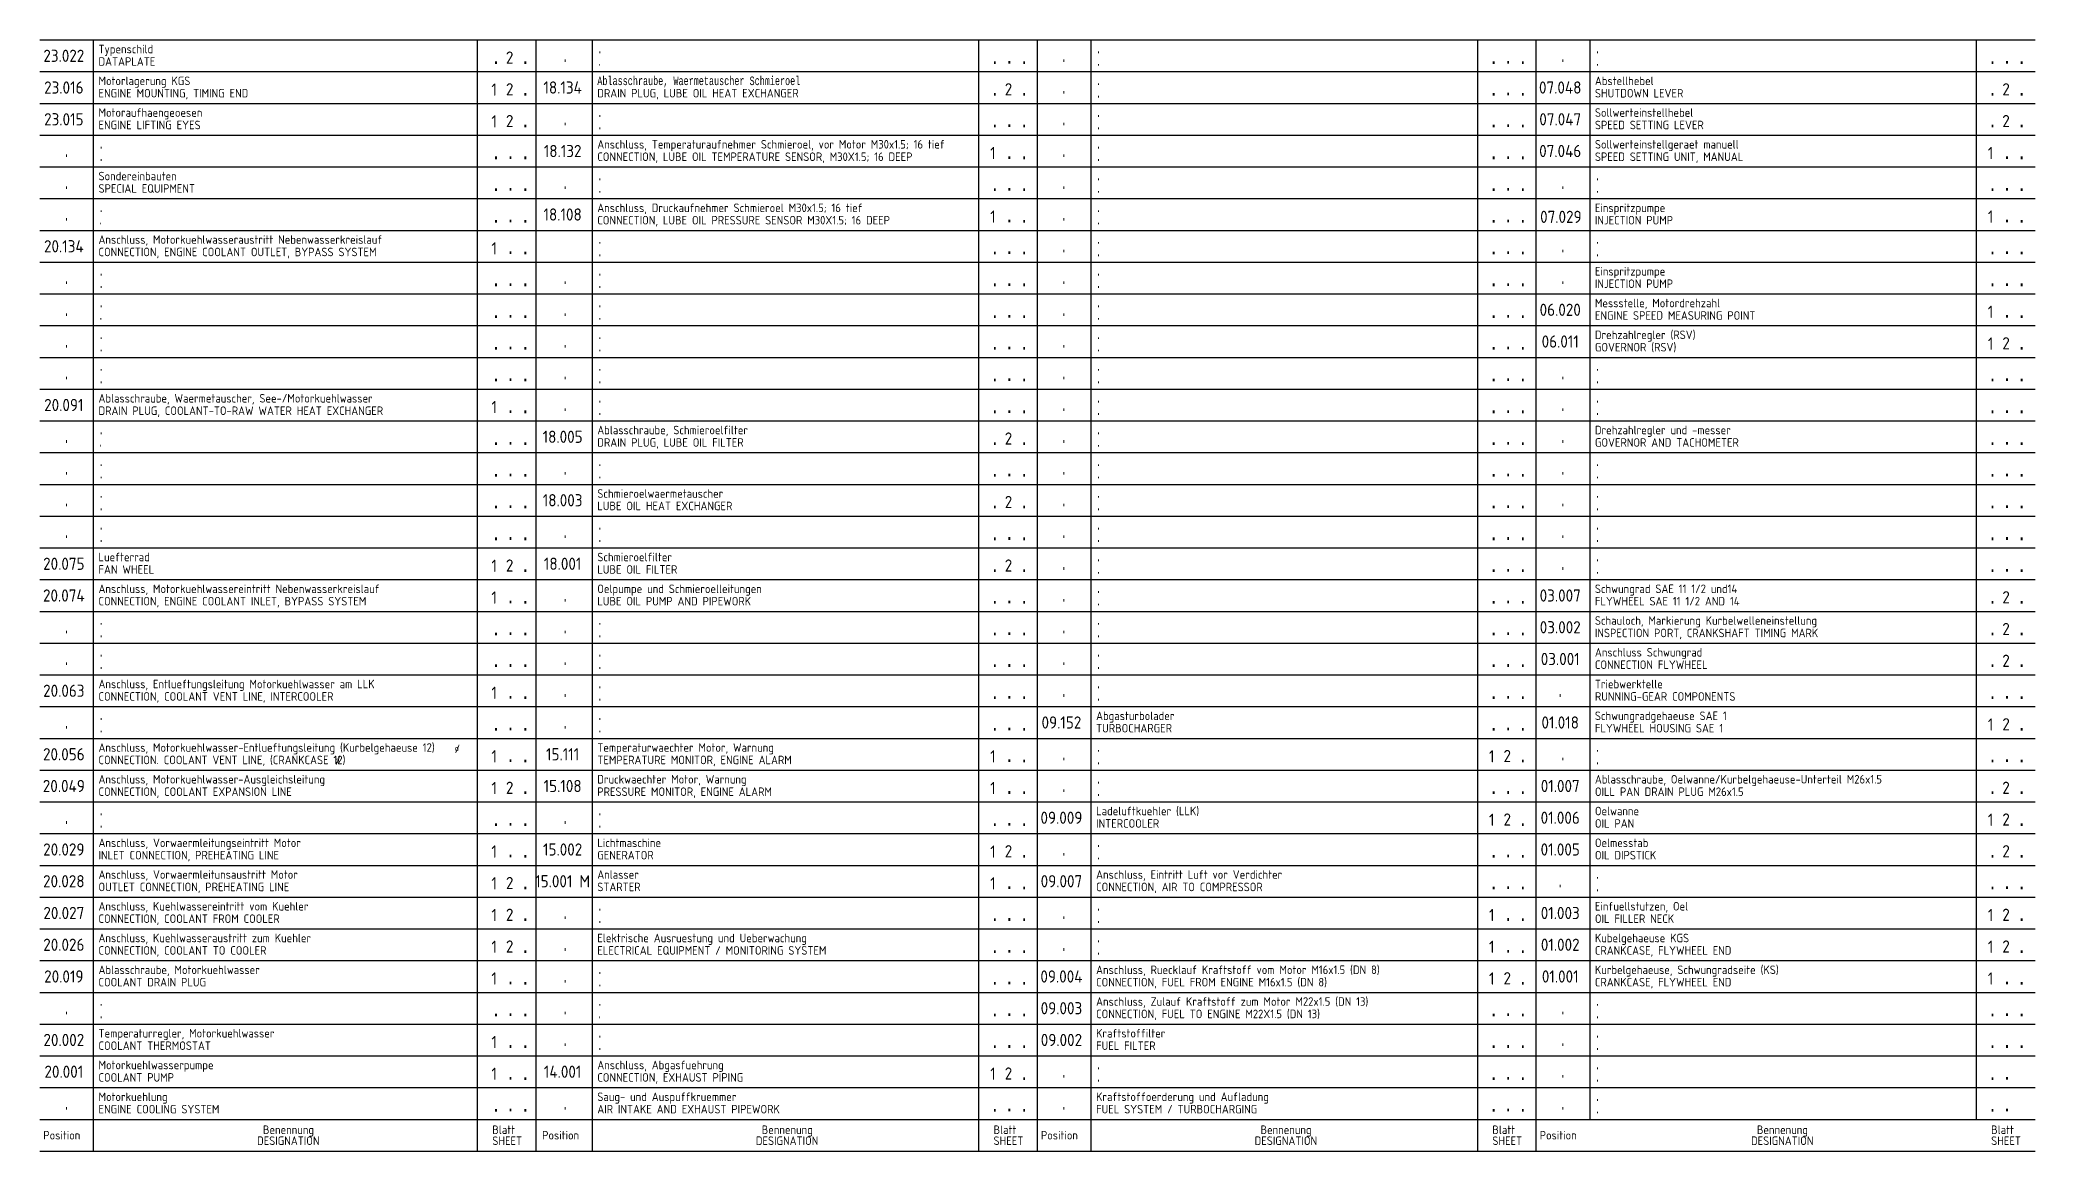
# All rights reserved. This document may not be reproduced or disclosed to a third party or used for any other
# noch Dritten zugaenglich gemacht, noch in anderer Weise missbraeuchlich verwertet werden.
# Model space of a CAD drawing. Extents: x 108 to 925, y 113 to 568.
import ezdxf
from ezdxf.enums import TextEntityAlignment as Align

# ---------------------------------------------------------------- set-up
doc = ezdxf.new("R2010")
doc.units = 0
for name, color, linetype in [('LISTE-0', 7, 'CONTINUOUS'), ('LISTE-1', 14, 'CONTINUOUS'), ('LISTE-6', 2, 'CONTINUOUS')]:
    doc.layers.add(name, color=color, linetype=linetype)
doc.styles.add('MONOTXT', font='monotxt')
doc.styles.get("Standard").update_dxf_attribs({"font": 'geniso.shx'})

msp = doc.modelspace()

# ---------------------------------------------------------------- linework, layer by layer
at = {"layer": 'LISTE-0'}
for p, q in [((311.67264, 112.833826), (311.67264, 567.833826)), ((516.92264, 112.833826), (516.92264, 567.833826)), ((721.17264, 112.833826), (721.17264, 567.833826)), ((108.42264, 125.833826), (721.17264, 125.833826)), ((721.17264, 125.833826), (925.42264, 125.833826)), ((108.42264, 112.833826), (721.17264, 112.833826)), ((721.17264, 112.833826), (925.42264, 112.833826))]:
    msp.add_line(p, q, dxfattribs=at)
at = {"layer": 'LISTE-1'}
for p, q in [((108.42264, 567.833826), (925.42264, 567.833826)), ((130.42264, 112.833826), (130.42264, 567.833826)), ((287.67264, 112.833826), (287.67264, 567.833826)), ((334.67264, 112.833826), (334.67264, 567.833826)), ((492.92264, 112.833826), (492.92264, 567.833826)), ((538.92264, 112.833826), (538.92264, 567.833826)), ((697.17264, 112.833826), (697.17264, 567.833826)), ((743.17264, 125.833826), (743.17264, 567.833826)), ((901.42264, 125.833826), (901.42264, 567.833826)), ((108.42264, 554.833826), (925.42264, 554.833826)), ((108.42264, 541.833826), (925.42264, 541.833826)), ((108.42264, 528.833826), (925.42264, 528.833826)), ((108.42264, 515.833826), (925.42264, 515.833826)), ((108.42264, 502.833826), (925.42264, 502.833826)), ((108.42264, 489.833826), (925.42264, 489.833826)), ((108.42264, 476.833826), (925.42264, 476.833826)), ((108.42264, 463.833826), (925.42264, 463.833826)), ((108.42264, 450.833826), (925.42264, 450.833826)), ((108.42264, 437.833826), (925.42264, 437.833826)), ((108.42264, 424.833826), (925.42264, 424.833826)), ((108.42264, 411.833826), (925.42264, 411.833826)), ((108.42264, 398.833826), (925.42264, 398.833826)), ((108.42264, 385.833826), (925.42264, 385.833826)), ((108.42264, 372.833826), (925.42264, 372.833826)), ((108.42264, 359.833826), (925.42264, 359.833826)), ((108.42264, 346.833826), (925.42264, 346.833826)), ((108.42264, 333.833826), (925.42264, 333.833826)), ((108.42264, 320.833826), (925.42264, 320.833826)), ((108.42264, 320.833826), (925.42264, 320.833826)), ((108.42264, 307.833826), (925.42264, 307.833826)), ((108.42264, 294.833826), (925.42264, 294.833826)), ((108.42264, 281.833826), (925.42264, 281.833826)), ((108.42264, 268.833826), (925.42264, 268.833826)), ((108.42264, 255.833826), (925.42264, 255.833826)), ((108.42264, 242.833826), (925.42264, 242.833826)), ((108.42264, 229.833826), (925.42264, 229.833826)), ((108.42264, 216.833826), (925.42264, 216.833826)), ((108.42264, 203.833826), (925.42264, 203.833826)), ((108.42264, 190.833826), (925.42264, 190.833826)), ((108.42264, 177.833826), (925.42264, 177.833826)), ((108.42264, 177.833826), (925.42264, 177.833826)), ((108.42264, 177.833826), (925.42264, 177.833826)), ((108.42264, 177.833826), (925.42264, 177.833826)), ((108.42264, 164.833826), (925.42264, 164.833826)), ((108.42264, 151.833826), (925.42264, 151.833826)), ((108.42264, 151.833826), (721.17264, 151.833826)), ((108.42264, 138.833826), (721.17264, 138.833826)), ((108.42264, 138.833826), (925.42264, 138.833826))]:
    msp.add_line(p, q, dxfattribs=at)

# ---------------------------------------------------------------- texts
at = {"layer": 'LISTE-6'}
for s, p in [('23.022', (118.22264, 558.832826)), ('23.016', (118.22264, 545.832826)), ('18.134', (322.47264, 545.832826)), ('07.048', (730.97264, 545.832826)), ('23.015', (118.22264, 532.832826)), ('07.047', (730.97264, 532.832826)), ('18.132', (322.47264, 519.832826)), ('07.046', (730.97264, 519.832826)), ('18.108', (322.47264, 493.832826)), ('07.029', (731.232992, 492.891377)), ('20.134', (118.22264, 480.832826)), ('06.020', (730.97264, 454.832826)), ('06.011', (730.97264, 441.832826)), ('20.091', (118.22264, 415.832826)), ('18.005', (322.47264, 402.832826)), ('18.003', (322.47264, 376.832826)), ('20.075', (118.22264, 350.832826)), ('18.001', (322.47264, 350.832826)), ('20.074', (118.22264, 337.832826)), ('03.007', (730.97264, 337.832826)), ('03.002', (730.97264, 324.832826)), ('03.001', (730.97264, 311.832826)), ('20.063', (118.22264, 298.832826)), ('09.152', (526.72264, 285.832826)), ('01.018', (730.97264, 285.832826)), ('20.056', (118.22264, 272.832826)), ('15.111', (322.47264, 272.832826)), ('20.049', (118.22264, 259.832826)), ('15.108', (322.47264, 259.832826)), ('01.007', (730.97264, 259.832826)), ('09.009', (526.72264, 246.832826)), ('01.006', (730.97264, 246.832826)), ('20.029', (118.22264, 233.832826)), ('15.002', (322.47264, 233.832826)), ('01.005', (730.97264, 233.832826)), ('20.028', (118.22264, 220.833826)), ('15.001 M', (322.47264, 220.832826)), ('09.007', (526.72264, 220.832826)), ('20.027', (118.22264, 207.833826)), ('01.003', (730.97264, 207.832826)), ('20.026', (118.22264, 194.833826)), ('01.002', (730.97264, 194.832826)), ('20.019', (118.22264, 181.833826)), ('09.004', (526.72264, 181.833826)), ('01.001', (730.97264, 181.832826)), ('09.003', (526.72264, 168.833826)), ('20.002', (118.22264, 155.833826)), ('09.002', (526.72264, 155.833826)), ('20.001', (118.22264, 142.833826)), ('14.001', (322.47264, 142.832826))]:
    msp.add_text(s, height=5, dxfattribs=at).set_placement(p, align=Align.CENTER)
for s, height, p in [('Typenschild', 3.5, (132.42264, 562.332826)), ('DATAPLATE', 3.5, (132.42264, 557.252826)), ('2', 5, (299.25364, 558.111826)), ('Motorlagerung KGS', 3.5, (132.42264, 549.332826)), ('ENGINE MOUNTING, TIMING END', 3.5, (132.42264, 544.252826)), ('1', 5, (293.30764, 544.990826)), ('2', 5, (299.25364, 545.111826)), ('DRAIN PLUG, LUBE OIL HEAT EXCHANGER', 3.5, (336.67264, 544.252826)), ('2', 5, (503.50364, 545.111826)), ('Abstellhebel', 3.5, (745.17264, 549.332826)), ('SHUTDOWN LEVER', 3.5, (745.17264, 544.247826)), ('2', 5, (912.00364, 545.111826)), ('Motoraufhaengeoesen', 3.5, (132.42264, 536.332826)), ('Sollwerteinstellhebel', 3.5, (745.17264, 536.332826)), ('ENGINE LIFTING EYES', 3.5, (132.42264, 531.252826)), ('1', 5, (293.30764, 531.990826)), ('2', 5, (299.25364, 532.111826)), ('SPEED SETTING LEVER', 3.5, (745.17264, 531.247826)), ('2', 5, (912.00364, 532.111826)), ('Anschluss, Temperaturaufnehmer Schmieroel, vor Motor M30x1.5; 16 tief', 3.5, (336.67264, 523.332826)), ('1', 5, (497.55764, 518.990826)), ('Sollwerteinstellgeraet manuell', 3.5, (745.17264, 523.332826)), ('1', 5, (906.05764, 518.990826)), ('CONNECTION, LUBE OIL TEMPERATURE SENSOR, M30X1.5; 16 DEEP', 3.5, (336.67264, 518.252826)), ('SPEED SETTING UNIT, MANUAL', 3.5, (745.17264, 518.247826)), ('Sondereinbauten', 3.5, (132.42264, 510.332826)), ('SPECIAL EQUIPMENT', 3.5, (132.42264, 505.252826)), ('Anschluss, Druckaufnehmer Schmieroel M30x1.5; 16 tief', 3.5, (336.67264, 497.332826)), ('Einspritzpumpe', 3.5, (745.17264, 497.332826)), ('CONNECTION, LUBE OIL PRESSURE SENSOR M30X1.5; 16 DEEP', 3.5, (336.67264, 492.252826)), ('1', 5, (497.55764, 492.990826)), ('INJECTION PUMP', 3.5, (745.17264, 492.247826)), ('1', 5, (906.05764, 492.990826)), ('Anschluss, Motorkuehlwasseraustritt Nebenwasserkreislauf', 3.5, (132.42264, 484.332826)), ('CONNECTION, ENGINE COOLANT OUTLET, BYPASS SYSTEM', 3.5, (132.42264, 479.252826)), ('1', 5, (293.30764, 479.990826)), ('Einspritzpumpe', 3.5, (745.17264, 471.332826)), ('INJECTION PUMP', 3.5, (745.17264, 466.247826)), ('Messstelle, Motordrehzahl', 3.5, (745.17264, 458.332826)), ('1', 5, (906.05764, 453.990826)), ('ENGINE SPEED MEASURING POINT', 3.5, (745.17264, 453.247826)), ('Drehzahlregler (RSV)', 3.5, (745.17264, 445.332826)), ('GOVERNOR (RSV)', 3.5, (745.17264, 440.247826)), ('1', 5, (906.05764, 440.990826)), ('2', 5, (912.00364, 441.111826)), ('Ablasschraube, Waermetauscher, See-/Motorkuehlwasser', 3.5, (132.42264, 419.332826)), ('DRAIN PLUG, COOLANT-TO-RAW WATER HEAT EXCHANGER', 3.5, (132.42264, 414.252826)), ('1', 5, (293.30764, 414.990826)), ('Ablasschraube, Schmieroelfilter', 3.5, (336.67264, 406.332826)), ('Drehzahlregler und -messer', 3.5, (745.17264, 406.332826)), ('DRAIN PLUG, LUBE OIL FILTER', 3.5, (336.67264, 401.252826)), ('2', 5, (503.50364, 402.111826)), ('GOVERNOR AND TACHOMETER', 3.5, (745.17264, 401.247826)), ('Schmieroelwaermetauscher', 3.5, (336.67264, 380.332826)), ('LUBE OIL HEAT EXCHANGER', 3.5, (336.67264, 375.252826)), ('2', 5, (503.50364, 376.111826)), ('Luefterrad', 3.5, (132.42264, 354.332826)), ('FAN WHEEL', 3.5, (132.42264, 349.252826)), ('1', 5, (293.30764, 349.990826)), ('2', 5, (299.25364, 350.111826)), ('Schmieroelfilter ', 3.5, (336.67264, 354.332826)), ('LUBE OIL FILTER', 3.5, (336.67264, 349.252826)), ('2', 5, (503.50364, 350.111826)), ('Anschluss, Motorkuehlwassereintritt Nebenwasserkreislauf', 3.5, (132.42264, 341.332826)), ('Oelpumpe und Schmieroelleitungen', 3.5, (336.67264, 341.332826)), ('Schwungrad SAE 11 1/2 und14', 3.5, (745.17264, 341.332826)), ('CONNECTION, ENGINE COOLANT INLET, BYPASS SYSTEM', 3.5, (132.42264, 336.252826)), ('1', 5, (293.30764, 336.990826)), ('LUBE OIL PUMP AND PIPEWORK', 3.5, (336.67264, 336.252826)), ('FLYWHEEL SAE 11 1/2 AND 14', 3.5, (745.17264, 336.247826)), ('2', 5, (912.00364, 337.111826)), ('Schauloch, Markierung Kurbelwelleneinstellung', 3.5, (745.17264, 328.332826)), ('2', 5, (912.00364, 324.111826)), ('Anschluss Schwungrad', 3.5, (745.17264, 315.332826)), ('INSPECTION PORT, CRANKSHAFT TIMING MARK', 3.5, (745.17264, 323.247826)), ('CONNECTION FLYWHEEL', 3.5, (745.17264, 310.247826)), ('2', 5, (912.00364, 311.111826)), ('Anschluss, Entlueftungsleitung Motorkuehlwasser am LLK', 3.5, (132.42264, 302.332826)), ('1', 5, (293.30764, 297.990826)), ('Triebwerktelle', 3.5, (745.17264, 302.332826)), ('CONNECTION, COOLANT VENT LINE, INTERCOOLER', 3.5, (132.42264, 297.252826)), ('RUNNING-GEAR COMPONENTS', 3.5, (745.17264, 297.247826)), ('Abgasturbolader', 3.5, (540.92264, 289.332826)), ('TURBOCHARGER', 3.5, (540.92264, 284.247826)), ('Schwungradgehaeuse SAE 1', 3.5, (745.17264, 289.332826)), ('FLYWHEEL HOUSING SAE 1', 3.5, (745.17264, 284.247826)), ('1', 5, (906.05764, 284.990826)), ('2', 5, (912.00364, 285.111826)), ('Anschluss, Motorkuehlwasser-Entlueftungsleitung (Kurbelgehaeuse 12)', 3.5, (132.42264, 276.332826)), ('Temperaturwaechter Motor, Warnung', 3.5, (336.67264, 276.332826)), ('CONNECTION. COOLANT VENT LINE, (CRANKCASE 12)', 3.5, (132.42264, 271.253826)), ('1', 5, (293.30764, 271.990826)), ('TEMPERATURE MONITOR, ENGINE ALARM', 3.5, (336.67264, 271.252826)), ('1', 5, (497.55764, 271.990826)), ('1', 5, (701.80764, 271.990826)), ('2', 5, (707.75364, 272.111826)), ('Anschluss, Motorkuehlwasser-Ausgleichsleitung', 3.5, (132.42264, 263.332826)), ('CONNECTION, COOLANT EXPANSION LINE', 3.5, (132.42264, 258.253826)), ('1', 5, (293.30764, 258.990826)), ('2', 5, (299.25364, 259.111826)), ('Druckwaechter Motor, Warnung ', 3.5, (336.67264, 263.332826)), ('PRESSURE MONITOR, ENGINE ALARM', 3.5, (336.67264, 258.252826)), ('1', 5, (497.55764, 258.990826)), ('Ablasschraube, Oelwanne/Kurbelgehaeuse-Unterteil M26x1.5', 3.5, (745.17264, 263.332826)), ('OILL PAN DRAIN PLUG M26x1.5', 3.5, (745.17264, 258.247826)), ('2', 5, (912.00364, 259.112826)), ('Ladeluftkuehler (LLK)', 3.5, (540.92264, 250.332826)), ('Oelwanne', 3.5, (745.17264, 250.332826)), ('INTERCOOLER', 3.5, (540.92264, 245.247826)), ('1', 5, (701.80764, 245.990826)), ('2', 5, (707.75364, 246.111826)), ('OIL PAN', 3.5, (745.17264, 245.247826)), ('1', 5, (906.060894, 245.990826)), ('2', 5, (912.006894, 246.112826)), ('Anschluss, Vorwaermleitungseintritt Motor', 3.5, (132.42264, 237.332826)), ('1', 5, (293.30764, 232.990826)), ('Lichtmaschine', 3.5, (336.67264, 237.332826)), ('1', 5, (497.55764, 232.990826)), ('2', 5, (503.50364, 233.111826)), ('Oelmesstab', 3.5, (745.17264, 237.332826)), ('2', 5, (912.006894, 233.112826)), ('INLET CONNECTION, PREHEATING LINE', 3.5, (132.42264, 232.253826)), ('GENERATOR', 3.5, (336.67264, 232.252826)), ('OIL DIPSTICK', 3.5, (745.17264, 232.247826)), ('Anschluss, Vorwaermleitunsaustritt Motor', 3.5, (132.42264, 224.333826)), ('OUTLET CONNECTION, PREHEATING LINE', 3.5, (132.42264, 219.253826)), ('1', 5, (293.30764, 219.990826)), ('2', 5, (299.25364, 220.112826)), ('Anlasser', 3.5, (336.67264, 224.332826)), ('STARTER', 3.5, (336.67264, 219.252826)), ('1', 5, (497.55764, 219.990826)), ('Anschluss, Eintritt Luft vor Verdichter', 3.5, (540.92264, 224.332826)), ('CONNECTION, AIR TO COMPRESSOR', 3.5, (540.92264, 219.247826)), ('Anschluss, Kuehlwassereintritt vom Kuehler', 3.5, (132.42264, 211.333826)), ('Einfuellstutzen, Oel', 3.5, (745.17264, 211.332826)), ('CONNECTION, COOLANT FROM COOLER', 3.5, (132.42264, 206.253826)), ('1', 5, (293.30764, 206.990826)), ('2', 5, (299.25364, 207.112826)), ('1', 5, (701.80764, 206.990826)), ('OIL FILLER NECK', 3.5, (745.17264, 206.247826)), ('1', 5, (906.05764, 206.990826)), ('2', 5, (912.00364, 207.112826)), ('Anschluss, Kuehlwasseraustritt zum Kuehler', 3.5, (132.42264, 198.333826)), ('CONNECTION, COOLANT TO COOLER', 3.5, (132.42264, 193.253826)), ('1', 5, (293.30764, 193.990826)), ('2', 5, (299.25364, 194.112826)), ('Elektrische Ausruestung und Ueberwachung', 3.5, (336.67264, 198.332826)), ('ELECTRICAL EQUIPMENT / MONITORING SYSTEM', 3.5, (336.67264, 193.252826)), ('1', 5, (701.80764, 193.990826)), ('Kubelgehaeuse KGS', 3.5, (745.17264, 198.332826)), ('CRANKCASE, FLYWHEEL END', 3.5, (745.17264, 193.247826)), ('1', 5, (906.05764, 193.990826)), ('2', 5, (912.00364, 194.112826)), ('Ablasschraube, Motorkuehlwasser', 3.5, (132.42264, 185.333826)), ('Anschluss, Ruecklauf Kraftstoff vom Motor M16x1.5 (DN 8)', 3.5, (540.92264, 185.333826)), ('Kurbelgehaeuse, Schwungradseite (KS)', 3.5, (745.17264, 185.332826)), ('COOLANT DRAIN PLUG', 3.5, (132.42264, 180.253826)), ('1', 5, (293.30764, 180.990826)), ('CONNECTION, FUEL FROM ENGINE M16x1.5 (DN 8)', 3.5, (540.92264, 180.247826)), ('1', 5, (701.80764, 180.990826)), ('2', 5, (707.75364, 181.111826)), ('CRANKCASE, FLYWHEEL END', 3.5, (745.17264, 180.247826)), ('1', 5, (906.05764, 180.990826)), ('Anschluss, Zulauf Kraftstoff zum Motor M22x1.5 (DN 13)', 3.5, (540.92264, 172.333826)), ('CONNECTION, FUEL TO ENGINE M22X1.5 (DN 13)', 3.5, (540.92264, 167.247826)), ('Temperaturregler, Motorkuehlwasser', 3.5, (132.42264, 159.333826)), ('COOLANT THERMOSTAT', 3.5, (132.42264, 154.253826)), ('1', 5, (293.30764, 154.990826)), ('Kraftstoffilter', 3.5, (540.92264, 159.333826)), ('FUEL FILTER', 3.5, (540.92264, 154.247826)), ('Motorkuehlwasserpumpe', 3.5, (132.42264, 146.333826)), ('Anschluss, Abgasfuehrung ', 3.5, (336.67264, 146.332826)), ('2', 5, (503.50364, 142.112826)), ('COOLANT PUMP', 3.5, (132.42264, 141.253826)), ('1', 5, (293.30764, 141.990826)), ('CONNECTION, EXHAUST PIPING', 3.5, (336.67264, 141.252826)), ('1', 5, (497.55764, 141.990826)), ('Motorkuehlung', 3.5, (132.42264, 133.333826)), ('ENGINE COOLING SYSTEM', 3.5, (132.42264, 128.253826)), ('Saug- und Auspuffkruemmer', 3.5, (336.67264, 133.332826)), ('AIR INTAKE AND EXHAUST PIPEWORK', 3.5, (336.67264, 128.252826)), ('Kraftstoffoerderung und Aufladung', 3.5, (540.92264, 133.333826)), ('FUEL SYSTEM / TURBOCHARGING', 3.5, (540.92264, 128.247826)), ('Benennung', 3.5, (199.74764, 119.833826)), ('Blatt', 3.5, (293.67264, 119.833826)), ('Bennenung', 3.5, (403.99764, 119.833826)), ('Blatt', 3.5, (498.92264, 119.833826)), ('Bennenung', 3.5, (608.24764, 119.833826)), ('Blatt', 3.5, (703.17264, 119.833826)), ('Bennenung', 3.5, (811.49764, 119.833826)), ('Blatt ', 3.5, (907.42264, 119.833826)), ('Position', 3.5, (109.82264, 117.583826)), ('DESIGNATION', 3.5, (197.34764, 115.333826)), ('SHEET', 3.5, (293.67264, 115.333826)), ('Position', 3.5, (314.07264, 117.583826)), ('DESIGNATION', 3.5, (401.59764, 115.333826)), ('SHEET', 3.5, (498.92264, 115.333826)), ('Position', 3.5, (518.32264, 117.583826)), ('DESIGNATION', 3.5, (605.84764, 115.333826)), ('SHEET', 3.5, (703.17264, 115.333826)), ('Position', 3.5, (722.57264, 117.583826)), ('DESIGNATION', 3.5, (809.09764, 115.333826)), ('SHEET', 3.5, (907.42264, 115.333826))]:
    msp.add_text(s, height=height, dxfattribs=at).set_placement(p)
at = {"layer": 'LISTE-6', "style": 'MONOTXT'}
for s, height, width, p in [('.', 5, 0.879, (293.30764, 557.990826)), ('.', 5, 0.879, (305.29664, 557.990826)), ('.', 5, 0.48, (322.47264, 558.832826)), ('.', 3.5, 0.557, (336.67264, 557.252826)), ('.', 3.5, 0.686, (336.67264, 562.332826)), ('.', 5, 0.879, (497.55764, 557.990826)), ('.', 5, 0.879, (503.50364, 558.111826)), ('.', 5, 0.879, (509.54664, 557.990826)), ('.', 5, 0.48, (526.72264, 558.832826)), ('.', 3.5, 0.686, (540.92264, 562.332826)), ('.', 3.5, 0.686, (540.92264, 557.247826)), ('.', 5, 0.879, (701.80764, 557.990826)), ('.', 5, 0.879, (707.75364, 558.111826)), ('.', 5, 0.879, (713.79664, 557.990826)), ('.', 5, 0.48, (730.97264, 558.832826)), ('.', 3.5, 0.686, (745.17264, 562.332826)), ('.', 3.5, 0.686, (745.17264, 557.247826)), ('.', 5, 0.879, (906.05764, 557.990826)), ('.', 5, 0.879, (912.00364, 558.111826)), ('.', 5, 0.879, (918.04664, 557.990826)), ('Ablasschraube, Waermetauscher Schmieroel', 3.5, 0.686, (336.67264, 549.332826)), ('.', 3.5, 0.686, (540.92264, 549.332826)), ('.', 5, 0.879, (305.29664, 544.990826)), ('.', 5, 0.879, (497.55764, 544.990826)), ('.', 5, 0.879, (509.54664, 544.990826)), ('.', 5, 0.48, (526.72264, 545.832826)), ('.', 3.5, 0.686, (540.92264, 544.247826)), ('.', 5, 0.879, (701.80764, 544.990826)), ('.', 5, 0.879, (707.75364, 545.111826)), ('.', 5, 0.879, (713.79664, 544.990826)), ('.', 5, 0.879, (906.05764, 544.990826)), ('.', 5, 0.879, (906.05764, 544.990826)), ('.', 5, 0.879, (918.04664, 544.990826)), ('.', 5, 0.879, (305.29664, 531.990826)), ('.', 5, 0.48, (322.47264, 532.832826)), ('.', 3.5, 0.686, (336.67264, 536.332826)), ('.', 3.5, 0.686, (336.67264, 531.252826)), ('.', 5, 0.879, (497.55764, 531.990826)), ('.', 5, 0.879, (503.50364, 532.111826)), ('.', 5, 0.879, (509.54664, 531.990826)), ('.', 5, 0.48, (526.72264, 532.832826)), ('.', 3.5, 0.686, (540.92264, 536.332826)), ('.', 3.5, 0.686, (540.92264, 531.247826)), ('.', 5, 0.879, (701.80764, 531.990826)), ('.', 5, 0.879, (707.75364, 532.111826)), ('.', 5, 0.879, (713.79664, 531.990826)), ('.', 5, 0.879, (906.05764, 531.990826)), ('.', 5, 0.879, (918.04664, 531.990826)), ('.', 3.5, 0.686, (132.42264, 523.332826)), ('.', 3.5, 0.686, (540.92264, 523.332826)), ('.', 5, 0.48, (118.22264, 519.832826)), ('.', 3.5, 0.686, (132.42264, 518.252826)), ('.', 5, 0.879, (293.30764, 518.990826)), ('.', 5, 0.879, (299.25364, 519.111826)), ('.', 5, 0.879, (305.29664, 518.990826)), ('.', 5, 0.879, (503.50364, 519.111826)), ('.', 5, 0.879, (509.54664, 518.990826)), ('.', 5, 0.48, (526.72264, 519.832826)), ('.', 3.5, 0.686, (540.92264, 518.247826)), ('.', 5, 0.879, (701.80764, 518.990826)), ('.', 5, 0.879, (707.75364, 519.111826)), ('.', 5, 0.879, (713.79664, 518.990826)), ('.', 5, 0.879, (912.00364, 519.111826)), ('.', 5, 0.879, (918.04664, 518.990826)), ('.', 5, 0.48, (118.22264, 506.832826)), ('.', 5, 0.879, (293.30764, 505.990826)), ('.', 5, 0.879, (299.25364, 506.111826)), ('.', 5, 0.879, (305.29664, 505.990826)), ('.', 5, 0.48, (322.47264, 506.832826)), ('.', 3.5, 0.686, (336.67264, 510.332826)), ('.', 5, 0.879, (497.55764, 505.990826)), ('.', 5, 0.879, (503.50364, 506.111826)), ('.', 5, 0.879, (509.54664, 505.990826)), ('.', 5, 0.48, (526.72264, 506.832826)), ('.', 3.5, 0.686, (540.92264, 510.332826)), ('.', 5, 0.879, (701.80764, 505.990826)), ('.', 5, 0.879, (707.75364, 506.111826)), ('.', 5, 0.879, (713.79664, 505.990826)), ('.', 5, 0.48, (730.97264, 506.832826)), ('.', 3.5, 0.686, (745.17264, 510.332826)), ('.', 5, 0.879, (906.05764, 505.990826)), ('.', 5, 0.879, (912.00364, 506.111826)), ('.', 5, 0.879, (918.04664, 505.990826)), ('.', 3.5, 0.686, (336.67264, 505.252826)), ('.', 3.5, 0.686, (540.92264, 505.247826)), ('.', 3.5, 0.686, (745.17264, 505.247826)), ('.', 5, 0.48, (118.22264, 493.832826)), ('.', 3.5, 0.557, (132.42264, 492.252826)), ('.', 3.5, 0.686, (132.42264, 497.332826)), ('.', 5, 0.879, (293.30764, 492.990826)), ('.', 5, 0.879, (299.25364, 493.111826)), ('.', 5, 0.879, (305.29664, 492.990826)), ('.', 5, 0.879, (503.50364, 493.111826)), ('.', 5, 0.879, (509.54664, 492.990826)), ('.', 5, 0.48, (526.72264, 493.832826)), ('.', 3.5, 0.686, (540.92264, 497.332826)), ('.', 3.5, 0.686, (540.92264, 492.247826)), ('.', 5, 0.879, (701.80764, 492.990826)), ('.', 5, 0.879, (707.75364, 493.111826)), ('.', 5, 0.879, (713.79664, 492.990826)), ('.', 5, 0.879, (912.00364, 493.111826)), ('.', 5, 0.879, (918.04664, 492.990826)), ('.', 3.5, 0.686, (336.67264, 484.332826)), ('.', 3.5, 0.686, (540.92264, 484.332826)), ('.', 3.5, 0.686, (745.17264, 484.332826)), ('.', 5, 0.879, (299.25364, 480.111826)), ('.', 5, 0.879, (305.29664, 479.990826)), ('.', 3.5, 0.686, (336.67264, 479.252826)), ('.', 5, 0.879, (497.55764, 479.990826)), ('.', 5, 0.879, (503.50364, 480.111826)), ('.', 5, 0.879, (509.54664, 479.990826)), ('.', 5, 0.48, (526.72264, 480.832826)), ('.', 3.5, 0.686, (540.92264, 479.247826)), ('.', 5, 0.879, (701.80764, 479.990826)), ('.', 5, 0.879, (707.75364, 480.111826)), ('.', 5, 0.879, (713.79664, 479.990826)), ('.', 5, 0.48, (730.97264, 480.832826)), ('.', 3.5, 0.686, (745.17264, 479.247826)), ('.', 5, 0.879, (906.05764, 479.990826)), ('.', 5, 0.879, (912.00364, 480.111826)), ('.', 5, 0.879, (918.04664, 479.990826)), ('.', 5, 0.48, (118.22264, 467.832826)), ('.', 3.5, 0.686, (132.42264, 471.332826)), ('.', 3.5, 0.686, (132.42264, 466.252826)), ('.', 5, 0.879, (293.30764, 466.990826)), ('.', 5, 0.879, (299.25364, 467.111826)), ('.', 5, 0.879, (305.29664, 466.990826)), ('.', 5, 0.48, (322.47264, 467.832826)), ('.', 3.5, 0.686, (336.67264, 471.332826)), ('.', 3.5, 0.686, (336.67264, 466.252826)), ('.', 5, 0.879, (497.55764, 466.990826)), ('.', 5, 0.879, (503.50364, 467.111826)), ('.', 5, 0.879, (509.54664, 466.990826)), ('.', 5, 0.48, (526.72264, 467.832826)), ('.', 3.5, 0.686, (540.92264, 471.332826)), ('.', 3.5, 0.686, (540.92264, 466.247826)), ('.', 5, 0.879, (701.80764, 466.990826)), ('.', 5, 0.879, (707.75364, 467.111826)), ('.', 5, 0.879, (713.79664, 466.990826)), ('.', 5, 0.48, (730.97264, 467.832826)), ('.', 5, 0.879, (906.05764, 466.990826)), ('.', 5, 0.879, (912.00364, 467.111826)), ('.', 5, 0.879, (918.04664, 466.990826)), ('.', 3.5, 0.686, (132.42264, 458.332826)), ('.', 3.5, 0.686, (336.67264, 458.332826)), ('.', 3.5, 0.686, (540.92264, 458.332826)), ('.', 5, 0.48, (118.22264, 454.832826)), ('.', 3.5, 0.643, (132.42264, 453.252826)), ('.', 5, 0.879, (293.30764, 453.990826)), ('.', 5, 0.879, (299.25364, 454.111826)), ('.', 5, 0.879, (305.29664, 453.990826)), ('.', 5, 0.48, (322.47264, 454.832826)), ('.', 5, 0.48, (322.47264, 454.832826)), ('.', 3.5, 0.686, (336.67264, 453.252826)), ('.', 5, 0.879, (497.55764, 453.990826)), ('.', 5, 0.879, (503.50364, 454.111826)), ('.', 5, 0.879, (509.54664, 453.990826)), ('.', 5, 0.48, (526.72264, 454.832826)), ('.', 3.5, 0.686, (540.92264, 453.247826)), ('.', 5, 0.879, (701.80764, 453.990826)), ('.', 5, 0.879, (707.75364, 454.111826)), ('.', 5, 0.879, (713.79664, 453.990826)), ('.', 5, 0.879, (912.00364, 454.111826)), ('.', 5, 0.879, (918.04664, 453.990826)), ('.', 5, 0.48, (118.22264, 441.832826)), ('.', 3.5, 0.686, (132.42264, 445.332826)), ('.', 5, 0.879, (293.30764, 440.990826)), ('.', 5, 0.879, (299.25364, 441.111826)), ('.', 5, 0.879, (305.29664, 440.990826)), ('.', 5, 0.48, (322.47264, 441.832826)), ('.', 3.5, 0.686, (336.67264, 445.332826)), ('.', 5, 0.879, (497.55764, 440.990826)), ('.', 5, 0.879, (503.50364, 441.111826)), ('.', 5, 0.879, (509.54664, 440.990826)), ('.', 5, 0.48, (526.72264, 441.832826)), ('.', 3.5, 0.686, (540.92264, 445.332826)), ('.', 5, 0.879, (701.80764, 440.990826)), ('.', 5, 0.879, (707.75364, 441.111826)), ('.', 5, 0.879, (713.79664, 440.990826)), ('.', 5, 0.879, (918.04664, 440.990826)), ('.', 3.5, 0.686, (132.42264, 440.252826)), ('.', 3.5, 0.686, (132.42264, 432.332826)), ('.', 3.5, 0.686, (336.67264, 440.252826)), ('.', 3.5, 0.686, (336.67264, 432.332826)), ('.', 3.5, 0.686, (540.92264, 440.247826)), ('.', 3.5, 0.686, (540.92264, 432.332826)), ('.', 3.5, 0.686, (745.17264, 432.332826)), ('.', 5, 0.48, (118.22264, 428.832826)), ('.', 3.5, 0.686, (132.42264, 427.252826)), ('.', 5, 0.879, (293.30764, 427.990826)), ('.', 5, 0.879, (299.25364, 428.111826)), ('.', 5, 0.879, (305.29664, 427.990826)), ('.', 5, 0.48, (322.47264, 428.832826)), ('.', 3.5, 0.686, (336.67264, 427.252826)), ('.', 5, 0.879, (497.55764, 427.990826)), ('.', 5, 0.879, (503.50364, 428.111826)), ('.', 5, 0.879, (509.54664, 427.990826)), ('.', 5, 0.48, (526.72264, 428.832826)), ('.', 3.5, 0.686, (540.92264, 427.247826)), ('.', 5, 0.879, (701.80764, 427.990826)), ('.', 5, 0.879, (707.75364, 428.111826)), ('.', 5, 0.879, (713.79664, 427.990826)), ('.', 5, 0.48, (730.97264, 428.832826)), ('.', 3.5, 0.686, (745.17264, 427.247826)), ('.', 5, 0.879, (906.05764, 427.990826)), ('.', 5, 0.879, (912.00364, 428.111826)), ('.', 5, 0.879, (918.04664, 427.990826)), ('.', 5, 0.48, (322.47264, 415.832826)), ('.', 3.5, 0.686, (336.67264, 419.332826)), ('.', 5, 0.48, (526.72264, 415.832826)), ('.', 3.5, 0.686, (540.92264, 419.332826)), ('.', 5, 0.48, (730.97264, 415.832826)), ('.', 3.5, 0.686, (745.17264, 419.332826)), ('.', 5, 0.879, (299.25364, 415.111826)), ('.', 5, 0.879, (305.29664, 414.990826)), ('.', 3.5, 0.686, (336.67264, 414.252826)), ('.', 5, 0.879, (497.55764, 414.990826)), ('.', 5, 0.879, (503.50364, 415.111826)), ('.', 5, 0.879, (509.54664, 414.990826)), ('.', 3.5, 0.686, (540.92264, 414.247826)), ('.', 5, 0.879, (701.80764, 414.990826)), ('.', 5, 0.879, (707.75364, 415.111826)), ('.', 5, 0.879, (713.79664, 414.990826)), ('.', 3.5, 0.686, (745.17264, 414.247826)), ('.', 5, 0.879, (906.05764, 414.990826)), ('.', 5, 0.879, (912.00364, 415.111826)), ('.', 5, 0.879, (918.04664, 414.990826)), ('.', 5, 0.48, (118.22264, 402.832826)), ('.', 3.5, 0.557, (132.42264, 401.252826)), ('.', 3.5, 0.686, (132.42264, 406.332826)), ('.', 5, 0.879, (293.30764, 401.990826)), ('.', 5, 0.879, (299.25364, 402.111826)), ('.', 5, 0.879, (305.29664, 401.990826)), ('.', 5, 0.879, (497.55764, 401.990826)), ('.', 5, 0.879, (509.54664, 401.990826)), ('.', 5, 0.48, (526.72264, 402.832826)), ('.', 3.5, 0.686, (540.92264, 406.332826)), ('.', 3.5, 0.686, (540.92264, 401.247826)), ('.', 5, 0.879, (701.80764, 401.990826)), ('.', 5, 0.879, (707.75364, 402.111826)), ('.', 5, 0.879, (713.79664, 401.990826)), ('.', 5, 0.48, (730.97264, 402.832826)), ('.', 5, 0.879, (906.05764, 401.990826)), ('.', 5, 0.879, (912.00364, 402.111826)), ('.', 5, 0.879, (918.04664, 401.990826)), ('.', 3.5, 0.686, (132.42264, 393.332826)), ('.', 3.5, 0.686, (336.67264, 393.332826)), ('.', 3.5, 0.686, (540.92264, 393.332826)), ('.', 3.5, 0.686, (745.17264, 393.332826)), ('.', 5, 0.48, (118.22264, 389.832826)), ('.', 3.5, 0.686, (132.42264, 388.252826)), ('.', 5, 0.879, (293.30764, 388.990826)), ('.', 5, 0.879, (299.25364, 389.111826)), ('.', 5, 0.879, (305.29664, 388.990826)), ('.', 5, 0.48, (322.47264, 389.832826)), ('.', 3.5, 0.686, (336.67264, 388.252826)), ('.', 5, 0.879, (497.55764, 388.990826)), ('.', 5, 0.879, (503.50364, 389.111826)), ('.', 5, 0.879, (509.54664, 388.990826)), ('.', 5, 0.48, (526.72264, 389.832826)), ('.', 3.5, 0.686, (540.92264, 388.247826)), ('.', 5, 0.879, (701.80764, 388.990826)), ('.', 5, 0.879, (707.75364, 389.111826)), ('.', 5, 0.879, (713.79664, 388.990826)), ('.', 5, 0.48, (730.97264, 389.832826)), ('.', 3.5, 0.686, (745.17264, 388.247826)), ('.', 5, 0.879, (906.05764, 388.990826)), ('.', 5, 0.879, (912.00364, 389.111826)), ('.', 5, 0.879, (918.04664, 388.990826)), ('.', 5, 0.48, (118.22264, 376.832826)), ('.', 3.5, 0.686, (132.42264, 380.332826)), ('.', 3.5, 0.686, (132.42264, 375.252826)), ('.', 5, 0.879, (293.30764, 375.990826)), ('.', 5, 0.879, (299.25364, 376.111826)), ('.', 5, 0.879, (305.29664, 375.990826)), ('.', 5, 0.879, (497.55764, 375.990826)), ('.', 5, 0.879, (509.54664, 375.990826)), ('.', 5, 0.48, (526.72264, 376.832826)), ('.', 3.5, 0.686, (540.92264, 380.332826)), ('.', 3.5, 0.686, (540.92264, 375.247826)), ('.', 5, 0.879, (701.80764, 375.990826)), ('.', 5, 0.879, (707.75364, 376.111826)), ('.', 5, 0.879, (713.79664, 375.990826)), ('.', 5, 0.48, (730.97264, 376.832826)), ('.', 3.5, 0.686, (745.17264, 380.332826)), ('.', 3.5, 0.686, (745.17264, 375.247826)), ('.', 5, 0.879, (906.05764, 375.990826)), ('.', 5, 0.879, (912.00364, 376.111826)), ('.', 5, 0.879, (918.04664, 375.990826)), ('.', 3.5, 0.686, (132.42264, 367.332826)), ('.', 3.5, 0.686, (336.67264, 367.332826)), ('.', 3.5, 0.686, (540.92264, 367.332826)), ('.', 3.5, 0.686, (745.17264, 367.332826)), ('.', 5, 0.48, (118.22264, 363.832826)), ('.', 3.5, 0.686, (132.42264, 362.252826)), ('.', 5, 0.879, (293.30764, 362.990826)), ('.', 5, 0.879, (299.25364, 363.111826)), ('.', 5, 0.879, (305.29664, 362.990826)), ('.', 5, 0.48, (322.47264, 363.832826)), ('.', 3.5, 0.686, (336.67264, 362.252826)), ('.', 5, 0.879, (497.55764, 362.990826)), ('.', 5, 0.879, (503.50364, 363.111826)), ('.', 5, 0.879, (509.54664, 362.990826)), ('.', 5, 0.48, (526.72264, 363.832826)), ('.', 3.5, 0.686, (540.92264, 362.247826)), ('.', 5, 0.879, (701.80764, 362.990826)), ('.', 5, 0.879, (707.75364, 363.111826)), ('.', 5, 0.879, (713.79664, 362.990826)), ('.', 5, 0.48, (730.97264, 363.832826)), ('.', 3.5, 0.686, (745.17264, 362.247826)), ('.', 5, 0.879, (906.05764, 362.990826)), ('.', 5, 0.879, (912.00364, 363.111826)), ('.', 5, 0.879, (918.04664, 362.990826)), ('.', 5, 0.48, (526.72264, 350.832826)), ('.', 3.5, 0.686, (540.92264, 354.332826)), ('.', 5, 0.48, (730.97264, 350.832826)), ('.', 3.5, 0.686, (745.17264, 354.332826)), ('.', 5, 0.879, (305.29664, 349.990826)), ('.', 5, 0.879, (497.55764, 349.990826)), ('.', 5, 0.879, (509.54664, 349.990826)), ('.', 3.5, 0.686, (540.92264, 349.247826)), ('.', 5, 0.879, (701.80764, 349.990826)), ('.', 5, 0.879, (707.75364, 350.111826)), ('.', 5, 0.879, (713.79664, 349.990826)), ('.', 3.5, 0.686, (745.17264, 349.247826)), ('.', 5, 0.879, (906.05764, 349.990826)), ('.', 5, 0.879, (912.00364, 350.111826)), ('.', 5, 0.879, (918.04664, 349.990826)), ('.', 5, 0.879, (299.25364, 337.111826)), ('.', 5, 0.879, (305.29664, 336.990826)), ('.', 5, 0.48, (322.47264, 337.832826)), ('.', 5, 0.879, (497.55764, 336.990826)), ('.', 5, 0.879, (503.50364, 337.111826)), ('.', 5, 0.879, (509.54664, 336.990826)), ('.', 5, 0.48, (526.72264, 337.832826)), ('.', 3.5, 0.686, (540.92264, 341.332826)), ('.', 3.5, 0.686, (540.92264, 336.247826)), ('.', 5, 0.879, (701.80764, 336.990826)), ('.', 5, 0.879, (707.75364, 337.111826)), ('.', 5, 0.879, (713.79664, 336.990826)), ('.', 5, 0.879, (906.05764, 336.990826)), ('.', 5, 0.879, (918.04664, 336.990826)), ('.', 3.5, 0.686, (132.42264, 328.332826)), ('.', 3.5, 0.686, (336.67264, 328.332826)), ('.', 3.5, 0.686, (540.92264, 328.332826)), ('.', 5, 0.48, (118.22264, 324.832826)), ('.', 3.5, 0.686, (132.42264, 323.252826)), ('.', 5, 0.879, (293.30764, 323.990826)), ('.', 5, 0.879, (299.25364, 324.111826)), ('.', 5, 0.879, (305.29664, 323.990826)), ('.', 5, 0.48, (322.47264, 324.832826)), ('.', 3.5, 0.686, (336.67264, 323.252826)), ('.', 5, 0.879, (497.55764, 323.990826)), ('.', 5, 0.879, (503.50364, 324.111826)), ('.', 5, 0.879, (509.54664, 323.990826)), ('.', 5, 0.48, (526.72264, 324.832826)), ('.', 3.5, 0.686, (540.92264, 323.247826)), ('.', 5, 0.879, (701.80764, 323.990826)), ('.', 5, 0.879, (707.75364, 324.111826)), ('.', 5, 0.879, (713.79664, 323.990826)), ('.', 5, 0.879, (906.05764, 323.990826)), ('.', 5, 0.879, (918.04664, 323.990826)), ('.', 5, 0.48, (118.22264, 311.832826)), ('.', 3.5, 0.686, (132.42264, 315.332826)), ('.', 3.5, 0.686, (132.42264, 310.252826)), ('.', 5, 0.879, (293.30764, 310.990826)), ('.', 5, 0.879, (299.25364, 311.111826)), ('.', 5, 0.879, (305.29664, 310.990826)), ('.', 5, 0.48, (322.47264, 311.832826)), ('.', 3.5, 0.686, (336.67264, 315.332826)), ('.', 3.5, 0.686, (336.67264, 310.252826)), ('.', 5, 0.879, (497.55764, 310.990826)), ('.', 5, 0.879, (503.50364, 311.111826)), ('.', 5, 0.879, (509.54664, 310.990826)), ('.', 5, 0.48, (526.72264, 311.832826)), ('.', 3.5, 0.621, (540.92264, 310.247826)), ('.', 3.5, 0.686, (540.92264, 315.332826)), ('.', 5, 0.879, (701.80764, 310.990826)), ('.', 5, 0.879, (707.75364, 311.111826)), ('.', 5, 0.879, (713.79664, 310.990826)), ('.', 5, 0.879, (906.05764, 310.990826)), ('.', 5, 0.879, (918.04664, 310.990826)), ('.', 3.5, 0.686, (336.67264, 302.332826)), ('.', 3.5, 0.686, (540.92264, 302.332826)), ('.', 5, 0.879, (299.25364, 298.111826)), ('.', 5, 0.879, (305.29664, 297.990826)), ('.', 5, 0.48, (322.47264, 298.832826)), ('.', 3.5, 0.686, (336.67264, 297.252826)), ('.', 5, 0.879, (497.55764, 297.990826)), ('.', 5, 0.879, (503.50364, 298.111826)), ('.', 5, 0.879, (509.54664, 297.990826)), ('.', 5, 0.48, (526.72264, 298.832826)), ('.', 3.5, 0.621, (540.92264, 297.247826)), ('.', 5, 0.879, (701.80764, 297.990826)), ('.', 5, 0.879, (707.75364, 298.111826)), ('.', 5, 0.879, (713.79664, 297.990826)), ('.', 5, 0.879, (906.05764, 297.990826)), ('.', 5, 0.879, (912.00364, 298.111826)), ('.', 5, 0.879, (918.04664, 297.990826)), ('.', 5, 0.48, (118.22264, 285.832826)), ('.', 3.5, 0.686, (132.42264, 289.332826)), ('.', 5, 0.879, (293.30764, 284.990826)), ('.', 5, 0.879, (299.25364, 285.111826)), ('.', 5, 0.879, (305.29664, 284.990826)), ('.', 5, 0.48, (322.47264, 285.832826)), ('.', 3.5, 0.686, (336.67264, 289.332826)), ('.', 5, 0.879, (497.55764, 284.990826)), ('.', 5, 0.879, (503.50364, 285.111826)), ('.', 5, 0.879, (509.54664, 284.990826)), ('.', 5, 0.879, (701.80764, 284.990826)), ('.', 5, 0.879, (707.75364, 285.111826)), ('.', 5, 0.879, (713.79664, 284.990826)), ('.', 5, 0.879, (918.04664, 284.990826)), ('.', 3.5, 0.686, (132.42264, 284.252826)), ('.', 3.5, 0.686, (336.67264, 284.252826)), ('.', 5, 0.879, (299.25364, 272.111826)), ('.', 5, 0.879, (305.29664, 271.990826)), ('.', 5, 0.879, (503.50364, 272.111826)), ('.', 5, 0.879, (509.54664, 271.990826)), ('.', 5, 0.48, (526.72264, 272.832826)), ('.', 3.5, 0.621, (540.92264, 271.247826)), ('.', 3.5, 0.686, (540.92264, 276.332826)), ('.', 5, 0.879, (713.79664, 271.990826)), ('.', 5, 0.48, (730.97264, 272.833826)), ('.', 3.5, 0.686, (745.17264, 276.333826)), ('.', 3.5, 0.686, (745.17264, 271.247826)), ('.', 5, 0.879, (906.05764, 271.990826)), ('.', 5, 0.879, (912.00364, 272.111826)), ('.', 5, 0.879, (918.04664, 271.990826)), ('.', 3.5, 0.686, (540.92264, 263.332826)), ('.', 5, 0.879, (305.29664, 258.990826)), ('.', 5, 0.879, (503.50364, 259.111826)), ('.', 5, 0.879, (509.54664, 258.990826)), ('.', 5, 0.48, (526.72264, 259.832826)), ('.', 3.5, 0.621, (540.92264, 258.247826)), ('.', 5, 0.879, (701.80764, 258.990826)), ('.', 5, 0.879, (707.75364, 259.111826)), ('.', 5, 0.879, (713.79664, 258.990826)), ('.', 5, 0.879, (906.05764, 258.990826)), ('.', 5, 0.879, (918.04664, 258.990826)), ('.', 5, 0.48, (118.22264, 246.832826)), ('.', 3.5, 0.686, (132.42264, 250.332826)), ('.', 3.5, 0.686, (132.42264, 245.253826)), ('.', 5, 0.879, (293.30764, 245.990826)), ('.', 5, 0.879, (299.25364, 246.111826)), ('.', 5, 0.879, (305.29664, 245.990826)), ('.', 5, 0.48, (322.47264, 246.832826)), ('.', 3.5, 0.686, (336.67264, 250.332826)), ('.', 3.5, 0.686, (336.67264, 245.252826)), ('.', 5, 0.879, (497.55764, 245.990826)), ('.', 5, 0.879, (503.50364, 246.111826)), ('.', 5, 0.879, (509.54664, 245.990826)), ('.', 5, 0.879, (713.79664, 245.990826)), ('.', 5, 0.879, (918.04664, 245.990826)), ('.', 3.5, 0.686, (540.92264, 237.332826)), ('.', 5, 0.879, (299.25364, 233.112826)), ('.', 5, 0.879, (305.29664, 232.990826)), ('.', 5, 0.879, (509.54664, 232.990826)), ('.', 5, 0.48, (526.72264, 233.832826)), ('.', 3.5, 0.621, (540.92264, 232.247826)), ('.', 5, 0.879, (701.80764, 232.990826)), ('.', 5, 0.879, (707.75364, 233.111826)), ('.', 5, 0.879, (713.79664, 232.990826)), ('.', 5, 0.879, (906.060894, 232.990826)), ('.', 5, 0.879, (918.04664, 232.990826)), ('.', 5, 0.879, (305.29664, 219.990826)), ('.', 5, 0.879, (503.50364, 220.112826)), ('.', 5, 0.879, (509.54664, 219.990826)), ('.', 5, 0.879, (701.80764, 219.990826)), ('.', 5, 0.879, (707.75364, 220.112826)), ('.', 5, 0.879, (713.79664, 219.990826)), ('.', 3.5, 0.686, (745.17264, 224.333826)), ('.', 5, 0.879, (906.05764, 219.990826)), ('.', 5, 0.879, (912.00364, 220.112826)), ('.', 5, 0.879, (918.04664, 219.990826)), ('.', 3.5, 0.686, (745.17264, 219.247826)), ('.', 5, 0.879, (305.29664, 206.990826)), ('.', 5, 0.48, (322.47264, 207.833826)), ('.', 3.5, 0.686, (336.67264, 211.333826)), ('.', 3.5, 0.686, (336.67264, 206.253826)), ('.', 5, 0.879, (497.55764, 206.990826)), ('.', 5, 0.879, (503.50364, 207.112826)), ('.', 5, 0.879, (509.54664, 206.990826)), ('.', 5, 0.48, (526.72264, 207.833826)), ('.', 3.5, 0.686, (540.92264, 211.333826)), ('.', 3.5, 0.686, (540.92264, 206.247826)), ('.', 5, 0.879, (707.75364, 207.112826)), ('.', 5, 0.879, (713.79664, 206.990826)), ('.', 5, 0.879, (918.04664, 206.990826)), ('.', 3.5, 0.686, (540.92264, 198.333826)), ('.', 5, 0.879, (305.29664, 193.990826)), ('.', 5, 0.48, (322.47264, 194.833826)), ('.', 5, 0.879, (497.55764, 193.990826)), ('.', 5, 0.879, (503.50364, 194.112826)), ('.', 5, 0.879, (509.54664, 193.990826)), ('.', 5, 0.48, (526.72264, 194.833826)), ('.', 3.5, 0.686, (540.92264, 193.247826)), ('.', 5, 0.879, (707.75364, 194.112826)), ('.', 5, 0.879, (713.79664, 193.990826)), ('.', 5, 0.879, (918.04664, 193.990826)), ('.', 5, 0.879, (299.25364, 181.112826)), ('.', 5, 0.879, (305.29664, 180.990826)), ('.', 5, 0.48, (322.47264, 181.833826)), ('.', 3.5, 0.686, (336.67264, 185.333826)), ('.', 3.5, 0.686, (336.67264, 180.253826)), ('.', 5, 0.879, (497.55764, 180.990826)), ('.', 5, 0.879, (503.50364, 181.112826)), ('.', 5, 0.879, (509.54664, 180.990826)), ('.', 5, 0.879, (713.79664, 180.990826)), ('.', 5, 0.879, (912.00364, 181.112826)), ('.', 5, 0.879, (918.04664, 180.990826)), ('.', 3.5, 0.686, (132.42264, 172.333826)), ('.', 3.5, 0.686, (336.67264, 172.333826)), ('.', 3.5, 0.686, (745.17264, 172.333826)), ('.', 5, 0.48, (118.22264, 168.833826)), ('.', 3.5, 0.686, (132.42264, 167.253826)), ('.', 5, 0.879, (293.30764, 167.990826)), ('.', 5, 0.879, (299.25364, 168.112826)), ('.', 5, 0.879, (305.29664, 167.990826)), ('.', 5, 0.48, (322.47264, 168.833826)), ('.', 3.5, 0.643, (336.67264, 167.253826)), ('.', 5, 0.879, (497.55764, 167.990826)), ('.', 5, 0.879, (503.50364, 168.112826)), ('.', 5, 0.879, (509.54664, 167.990826)), ('.', 5, 0.879, (701.80764, 167.990826)), ('.', 5, 0.879, (707.75364, 168.111826)), ('.', 5, 0.879, (713.79664, 167.990826)), ('.', 5, 0.48, (730.97264, 168.833826)), ('.', 3.5, 0.686, (745.17264, 167.247826)), ('.', 5, 0.879, (906.05764, 167.990826)), ('.', 5, 0.879, (912.00364, 168.112826)), ('.', 5, 0.879, (918.04664, 167.990826)), ('.', 5, 0.879, (299.25364, 155.112826)), ('.', 5, 0.879, (305.29664, 154.990826)), ('.', 5, 0.48, (322.47264, 155.833826)), ('.', 3.5, 0.686, (336.67264, 159.333826)), ('.', 5, 0.879, (497.55764, 154.990826)), ('.', 5, 0.879, (503.50364, 155.112826)), ('.', 5, 0.879, (509.54664, 154.990826)), ('.', 5, 0.879, (701.80764, 154.990826)), ('.', 5, 0.879, (707.75364, 155.112826)), ('.', 5, 0.879, (713.79664, 154.990826)), ('.', 5, 0.48, (730.97264, 155.833826)), ('.', 3.5, 0.686, (745.17264, 159.333826)), ('.', 5, 0.879, (906.05764, 154.990826)), ('.', 5, 0.879, (912.00364, 155.112826)), ('.', 5, 0.879, (918.04664, 154.990826)), ('.', 3.5, 0.686, (336.67264, 154.253826)), ('.', 3.5, 0.686, (540.92264, 146.333826)), ('.', 3.5, 0.686, (745.17264, 154.247826)), ('.', 3.5, 0.686, (745.17264, 146.333826)), ('.', 5, 0.879, (299.25364, 142.112826)), ('.', 5, 0.879, (305.29664, 141.990826)), ('.', 5, 0.879, (509.54664, 141.990826)), ('.', 5, 0.48, (526.72264, 142.833826)), ('.', 3.5, 0.686, (540.92264, 141.247826)), ('.', 5, 0.879, (701.80764, 141.990826)), ('.', 5, 0.879, (707.75364, 142.112826)), ('.', 5, 0.879, (713.79664, 141.990826)), ('.', 5, 0.48, (730.97264, 142.833826)), ('.', 3.5, 0.686, (745.17264, 141.247826)), ('.', 5, 0.879, (906.05764, 141.990826)), ('.', 5, 0.879, (912.00364, 142.112826)), ('.', 5, 0.48, (118.22264, 129.833826)), ('.', 5, 0.48, (322.47264, 129.833826)), ('.', 5, 0.48, (526.72264, 129.833826)), ('.', 5, 0.48, (730.97264, 129.833826)), ('.', 3.5, 0.686, (745.17264, 133.333826)), ('.', 5, 0.879, (293.30764, 128.990826)), ('.', 5, 0.879, (299.25364, 129.112826)), ('.', 5, 0.879, (305.29664, 128.990826)), ('.', 5, 0.879, (497.55764, 128.990826)), ('.', 5, 0.879, (503.50364, 129.112826)), ('.', 5, 0.879, (509.54664, 128.990826)), ('.', 5, 0.879, (701.80764, 128.990826)), ('.', 5, 0.879, (707.75364, 129.112826)), ('.', 5, 0.879, (713.79664, 128.990826)), ('.', 3.5, 0.686, (745.17264, 128.247826)), ('.', 5, 0.879, (906.05764, 128.990826)), ('.', 5, 0.879, (912.00364, 129.112826))]:
    msp.add_text(s, height=height, dxfattribs=dict(at, width=width)).set_placement(p)
at = {"layer": 'LISTE-6', "style": 'MONOTXT', "width": 0.48}
for p in [(730.97264, 298.832826), (730.97264, 220.833826)]:
    msp.add_text('.', height=5, dxfattribs=at).set_placement(p, align=Align.CENTER)
at = {"layer": 'LISTE-6', "attachment_point": 1}
for s, insert, char_height, width in [('{o}', (278.286472, 279.067826), 2.5, 6.274632), ('{/}', (278.228479, 279.263902), 3.5, 6.613802), ('{o}', (229.356287, 274.288818), 2.5, 6.274632), ('{/}', (229.298293, 274.484894), 3.5, 6.613802)]:
    msp.add_mtext(s, dxfattribs=dict(at, insert=insert, char_height=char_height, width=width))

doc.saveas('drawing.dxf')
